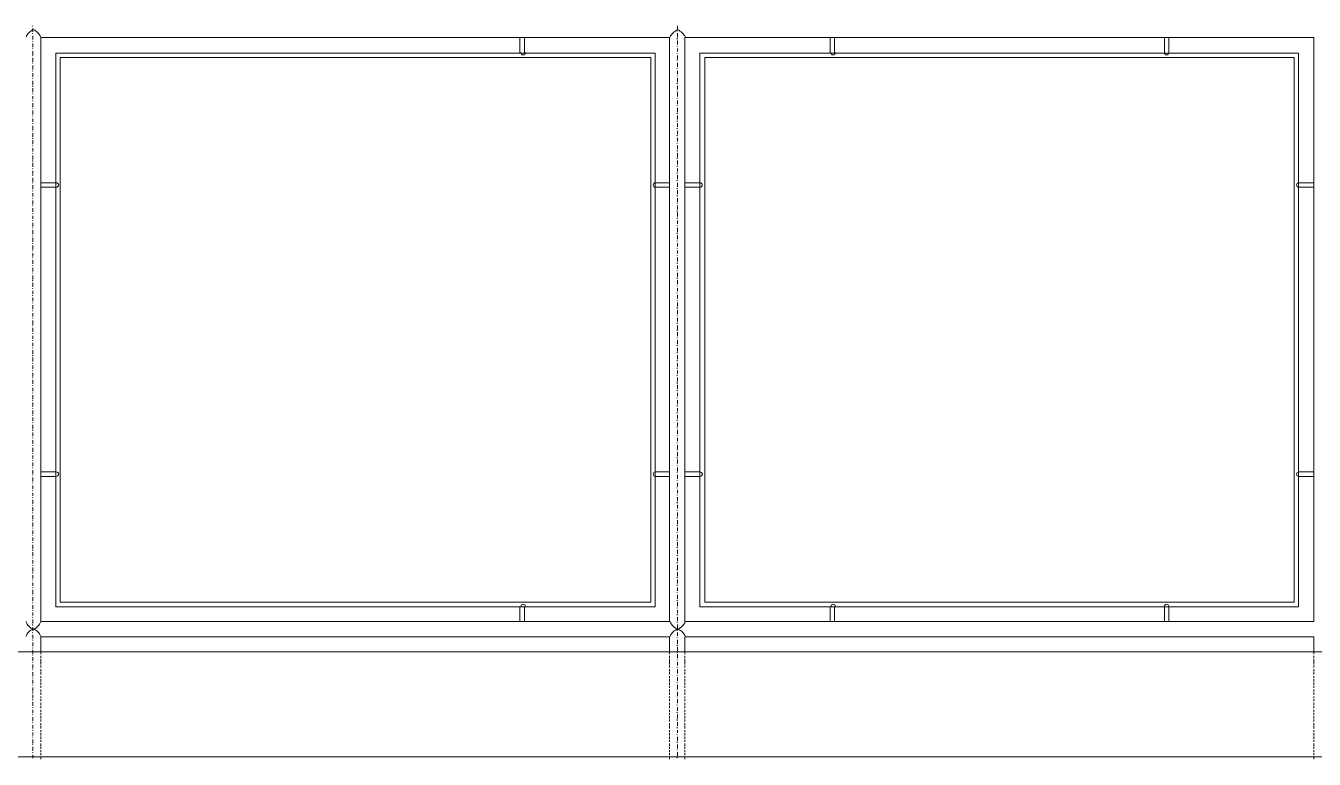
# Model space of a CAD drawing. Header units: millimetres. Extents: x 2928 to 3112, y 1220 to 1280.
# Drawn here: x 3067.919 to 3072.221, y 1234.446 to 1236.896 of the extents above; entities that cross this region are included whole.
import ezdxf

# ---------------------------------------------------------------- set-up
doc = ezdxf.new("R2010")
doc.units = ezdxf.units.MM

msp = doc.modelspace()

# ---------------------------------------------------------------- linework, layer by layer
at = {"color": 252, "linetype": 'Continuous', "lineweight": 13, "true_color": 0x989898}
for points in [[(3067.94318, 1236.89429), (3067.94152, 1236.89594), (3067.94152, 1236.89594)], [(3067.94318, 1236.8761), (3067.94318, 1236.88767), (3067.94318, 1236.88767)], [(3070.09502, 1236.87775), (3070.09336, 1236.8794), (3070.09336, 1236.8794)], [(3070.09502, 1236.88437), (3070.09502, 1236.89594), (3070.09502, 1236.89594)], [(3067.94318, 1236.86948), (3067.94152, 1236.87113), (3067.94152, 1236.87113)], [(3067.94318, 1236.84302), (3067.94152, 1236.84467), (3067.94152, 1236.84467)], [(3067.94318, 1236.84963), (3067.94318, 1236.86286), (3067.94318, 1236.86286)], [(3067.94318, 1236.82482), (3067.94318, 1236.8364), (3067.94318, 1236.8364)], [(3070.09502, 1236.85129), (3070.09336, 1236.85459), (3070.09336, 1236.85459)], [(3070.09502, 1236.8579), (3070.09502, 1236.87113), (3070.09502, 1236.87113)], [(3070.09502, 1236.83309), (3070.09502, 1236.84632), (3070.09502, 1236.84632)], [(3067.94318, 1236.81821), (3067.94152, 1236.81986), (3067.94152, 1236.81986)], [(3067.94318, 1236.79505), (3067.94152, 1236.7967), (3067.94152, 1236.7967)], [(3067.94318, 1236.79836), (3067.94318, 1236.81159), (3067.94318, 1236.81159)], [(3070.09502, 1236.82648), (3070.09336, 1236.82813), (3070.09336, 1236.82813)], [(3070.09502, 1236.80332), (3070.09336, 1236.80497), (3070.09336, 1236.80497)], [(3070.09502, 1236.80994), (3070.09502, 1236.81986), (3070.09502, 1236.81986)], [(3070.09502, 1236.78347), (3070.09502, 1236.7967), (3070.09502, 1236.7967)], [(3067.94318, 1236.77024), (3067.94152, 1236.77189), (3067.94152, 1236.77189)], [(3067.94318, 1236.7752), (3067.94318, 1236.78843), (3067.94318, 1236.78843)], [(3067.94318, 1236.75039), (3067.94318, 1236.76362), (3067.94318, 1236.76362)], [(3070.09502, 1236.77851), (3070.09336, 1236.78016), (3070.09336, 1236.78016)], [(3070.09502, 1236.75205), (3070.09336, 1236.7537), (3070.09336, 1236.7537)], [(3070.09502, 1236.75866), (3070.09502, 1236.77189), (3070.09502, 1236.77189)], [(3067.94318, 1236.74378), (3067.94152, 1236.74543), (3067.94152, 1236.74543)], [(3067.94318, 1236.71897), (3067.94152, 1236.72062), (3067.94152, 1236.72062)], [(3067.94318, 1236.72558), (3067.94318, 1236.73716), (3067.94318, 1236.73716)], [(3067.94318, 1236.69912), (3067.94318, 1236.71235), (3067.94318, 1236.71235)], [(3070.09502, 1236.72724), (3070.09336, 1236.72889), (3070.09336, 1236.72889)], [(3070.09502, 1236.70243), (3070.09336, 1236.70408), (3070.09336, 1236.70408)], [(3070.09502, 1236.73385), (3070.09502, 1236.74543), (3070.09502, 1236.74543)], [(3070.09502, 1236.70739), (3070.09502, 1236.72062), (3070.09502, 1236.72062)], [(3067.94318, 1236.6925), (3067.94152, 1236.69581), (3067.94152, 1236.69581)], [(3067.94318, 1236.66769), (3067.94152, 1236.66935), (3067.94152, 1236.66935)], [(3067.94318, 1236.67431), (3067.94318, 1236.68754), (3067.94318, 1236.68754)], [(3067.94318, 1236.65115), (3067.94318, 1236.66108), (3067.94318, 1236.66108)], [(3070.09502, 1236.67596), (3070.09336, 1236.67762), (3070.09336, 1236.67762)], [(3070.09502, 1236.68258), (3070.09502, 1236.69581), (3070.09502, 1236.69581)], [(3070.09502, 1236.65942), (3070.09502, 1236.67265), (3070.09502, 1236.67265)], [(3067.94318, 1236.64454), (3067.94152, 1236.64619), (3067.94152, 1236.64619)], [(3067.94318, 1236.61973), (3067.94152, 1236.62138), (3067.94152, 1236.62138)], [(3067.94318, 1236.62469), (3067.94318, 1236.63792), (3067.94318, 1236.63792)], [(3070.09502, 1236.65281), (3070.09336, 1236.65446), (3070.09336, 1236.65446)], [(3070.09502, 1236.628), (3070.09336, 1236.62965), (3070.09336, 1236.62965)], [(3070.09502, 1236.63461), (3070.09502, 1236.64619), (3070.09502, 1236.64619)], [(3070.09502, 1236.60815), (3070.09502, 1236.62138), (3070.09502, 1236.62138)], [(3067.94318, 1236.59326), (3067.94152, 1236.59492), (3067.94152, 1236.59492)], [(3067.94318, 1236.59988), (3067.94318, 1236.61311), (3067.94318, 1236.61311)], [(3067.94318, 1236.57507), (3067.94318, 1236.58665), (3067.94318, 1236.58665)], [(3070.09502, 1236.60153), (3070.09336, 1236.60484), (3070.09336, 1236.60484)], [(3070.09502, 1236.57672), (3070.09336, 1236.57838), (3070.09336, 1236.57838)], [(3070.09502, 1236.58334), (3070.09502, 1236.59657), (3070.09502, 1236.59657)], [(3067.94318, 1236.56845), (3067.94152, 1236.57011), (3067.94152, 1236.57011)], [(3067.94318, 1236.54364), (3067.94152, 1236.5453), (3067.94152, 1236.5453)], [(3067.94318, 1236.54861), (3067.94318, 1236.56184), (3067.94318, 1236.56184)], [(3067.94318, 1236.52545), (3067.94318, 1236.53703), (3067.94318, 1236.53703)], [(3070.09502, 1236.55191), (3070.09336, 1236.55357), (3070.09336, 1236.55357)], [(3070.09502, 1236.55853), (3070.09502, 1236.57011), (3070.09502, 1236.57011)], [(3070.09502, 1236.53372), (3070.09502, 1236.5453), (3070.09502, 1236.5453)], [(3067.94318, 1236.51883), (3067.94152, 1236.52214), (3067.94152, 1236.52214)], [(3067.94318, 1236.49402), (3067.94152, 1236.49568), (3067.94152, 1236.49568)], [(3067.94318, 1236.50064), (3067.94318, 1236.51387), (3067.94318, 1236.51387)], [(3070.09502, 1236.52876), (3070.09336, 1236.53041), (3070.09336, 1236.53041)], [(3070.09502, 1236.50229), (3070.09336, 1236.50395), (3070.09336, 1236.50395)], [(3070.09502, 1236.50891), (3070.09502, 1236.52214), (3070.09502, 1236.52214)], [(3070.09502, 1236.4841), (3070.09502, 1236.49568), (3070.09502, 1236.49568)], [(3067.94318, 1236.46921), (3067.94152, 1236.47087), (3067.94152, 1236.47087)], [(3067.94318, 1236.44275), (3067.94152, 1236.44606), (3067.94152, 1236.44606)], [(3067.94318, 1236.47583), (3067.94318, 1236.48741), (3067.94318, 1236.48741)], [(3067.94318, 1236.44937), (3067.94318, 1236.4626), (3067.94318, 1236.4626)], [(3070.09502, 1236.47748), (3070.09336, 1236.47914), (3070.09336, 1236.47914)], [(3070.09502, 1236.45267), (3070.09336, 1236.45433), (3070.09336, 1236.45433)], [(3070.09502, 1236.45764), (3070.09502, 1236.47087), (3070.09502, 1236.47087)], [(3070.09502, 1236.43283), (3070.09502, 1236.44606), (3070.09502, 1236.44606)], [(3067.94318, 1236.41794), (3067.94152, 1236.41959), (3067.94152, 1236.41959)], [(3067.94318, 1236.42456), (3067.94318, 1236.43779), (3067.94318, 1236.43779)], [(3067.94318, 1236.39975), (3067.94318, 1236.41132), (3067.94318, 1236.41132)], [(3070.09502, 1236.42621), (3070.09336, 1236.42786), (3070.09336, 1236.42786)], [(3070.09502, 1236.40305), (3070.09336, 1236.40471), (3070.09336, 1236.40471)], [(3070.09502, 1236.40967), (3070.09502, 1236.41959), (3070.09502, 1236.41959)], [(3067.94318, 1236.39478), (3067.94152, 1236.39644), (3067.94152, 1236.39644)], [(3067.94318, 1236.36997), (3067.94152, 1236.37163), (3067.94152, 1236.37163)], [(3067.94318, 1236.37494), (3067.94318, 1236.38817), (3067.94318, 1236.38817)], [(3067.94318, 1236.35013), (3067.94318, 1236.36336), (3067.94318, 1236.36336)], [(3070.09502, 1236.37824), (3070.09336, 1236.3799), (3070.09336, 1236.3799)], [(3070.09502, 1236.38486), (3070.09502, 1236.39644), (3070.09502, 1236.39644)], [(3070.09502, 1236.3584), (3070.09502, 1236.37163), (3070.09502, 1236.37163)], [(3067.94318, 1236.34351), (3067.94152, 1236.34517), (3067.94152, 1236.34517)], [(3067.94318, 1236.3187), (3067.94152, 1236.32036), (3067.94152, 1236.32036)], [(3067.94318, 1236.32532), (3067.94318, 1236.3369), (3067.94318, 1236.3369)], [(3070.09502, 1236.35178), (3070.09336, 1236.35343), (3070.09336, 1236.35343)], [(3070.09502, 1236.32697), (3070.09336, 1236.32863), (3070.09336, 1236.32863)], [(3070.09502, 1236.33359), (3070.09502, 1236.34682), (3070.09502, 1236.34682)], [(3070.09502, 1236.30712), (3070.09502, 1236.32036), (3070.09502, 1236.32036)], [(3067.94318, 1236.29389), (3067.94152, 1236.29555), (3067.94152, 1236.29555)], [(3067.94318, 1236.29885), (3067.94318, 1236.31209), (3067.94318, 1236.31209)], [(3067.94318, 1236.27404), (3067.94318, 1236.28728), (3067.94318, 1236.28728)], [(3070.09502, 1236.30216), (3070.09336, 1236.30382), (3070.09336, 1236.30382)], [(3070.09502, 1236.2757), (3070.09336, 1236.27735), (3070.09336, 1236.27735)], [(3070.09502, 1236.28231), (3070.09502, 1236.29555), (3070.09502, 1236.29555)], [(3067.94318, 1236.26743), (3067.94152, 1236.26908), (3067.94152, 1236.26908)], [(3067.94318, 1236.24427), (3067.94152, 1236.24593), (3067.94152, 1236.24593)], [(3067.94318, 1236.25089), (3067.94318, 1236.26081), (3067.94318, 1236.26081)], [(3067.94318, 1236.22608), (3067.94318, 1236.23766), (3067.94318, 1236.23766)], [(3070.09502, 1236.25254), (3070.09336, 1236.2542), (3070.09336, 1236.2542)], [(3070.09502, 1236.25916), (3070.09502, 1236.27239), (3070.09502, 1236.27239)], [(3070.09502, 1236.23435), (3070.09502, 1236.24593), (3070.09502, 1236.24593)], [(3067.94318, 1236.21946), (3067.94152, 1236.22112), (3067.94152, 1236.22112)], [(3067.94318, 1236.193), (3067.94152, 1236.19465), (3067.94152, 1236.19465)], [(3067.94318, 1236.19961), (3067.94318, 1236.21285), (3067.94318, 1236.21285)], [(3067.94318, 1236.1748), (3067.94318, 1236.18804), (3067.94318, 1236.18804)], [(3070.09502, 1236.22773), (3070.09336, 1236.22939), (3070.09336, 1236.22939)], [(3070.09502, 1236.20127), (3070.09336, 1236.20458), (3070.09336, 1236.20458)], [(3070.09502, 1236.20788), (3070.09502, 1236.22112), (3070.09502, 1236.22112)], [(3070.09502, 1236.18307), (3070.09502, 1236.19631), (3070.09502, 1236.19631)], [(3067.94318, 1236.16819), (3067.94152, 1236.16984), (3067.94152, 1236.16984)], [(3067.94318, 1236.14338), (3067.94152, 1236.14503), (3067.94152, 1236.14503)], [(3067.94318, 1236.14834), (3067.94318, 1236.16157), (3067.94318, 1236.16157)], [(3070.09502, 1236.17646), (3070.09336, 1236.17811), (3070.09336, 1236.17811)], [(3070.09502, 1236.15165), (3070.09336, 1236.1533), (3070.09336, 1236.1533)], [(3070.09502, 1236.15826), (3070.09502, 1236.16984), (3070.09502, 1236.16984)], [(3070.09502, 1236.13511), (3070.09502, 1236.14503), (3070.09502, 1236.14503)], [(3067.94318, 1236.12022), (3067.94152, 1236.12188), (3067.94152, 1236.12188)], [(3067.94318, 1236.12518), (3067.94318, 1236.13676), (3067.94318, 1236.13676)], [(3067.94318, 1236.10037), (3067.94318, 1236.11361), (3067.94318, 1236.11361)], [(3070.09502, 1236.12849), (3070.09336, 1236.13015), (3070.09336, 1236.13015)], [(3070.09502, 1236.10203), (3070.09336, 1236.10368), (3070.09336, 1236.10368)], [(3070.09502, 1236.10864), (3070.09502, 1236.12188), (3070.09502, 1236.12188)], [(3067.94318, 1236.09376), (3067.94152, 1236.09541), (3067.94152, 1236.09541)], [(3067.94318, 1236.06895), (3067.94152, 1236.0706), (3067.94152, 1236.0706)], [(3067.94318, 1236.07556), (3067.94318, 1236.08714), (3067.94318, 1236.08714)], [(3067.94318, 1236.0491), (3067.94318, 1236.06233), (3067.94318, 1236.06233)], [(3070.09502, 1236.07722), (3070.09336, 1236.07887), (3070.09336, 1236.07887)], [(3070.09502, 1236.08383), (3070.09502, 1236.09541), (3070.09502, 1236.09541)], [(3070.09502, 1236.05737), (3070.09502, 1236.0706), (3070.09502, 1236.0706)], [(3067.94318, 1236.04249), (3067.94152, 1236.04579), (3067.94152, 1236.04579)], [(3067.94318, 1236.01768), (3067.94152, 1236.01933), (3067.94152, 1236.01933)], [(3067.94318, 1236.02429), (3067.94318, 1236.03752), (3067.94318, 1236.03752)], [(3070.09502, 1236.05241), (3070.09336, 1236.05406), (3070.09336, 1236.05406)], [(3070.09502, 1236.02595), (3070.09336, 1236.0276), (3070.09336, 1236.0276)], [(3070.09502, 1236.03256), (3070.09502, 1236.04579), (3070.09502, 1236.04579)], [(3070.09502, 1236.00941), (3070.09502, 1236.01933), (3070.09502, 1236.01933)], [(3067.94318, 1235.99452), (3067.94152, 1235.99617), (3067.94152, 1235.99617)], [(3067.94318, 1235.99948), (3067.94318, 1236.01106), (3067.94318, 1236.01106)], [(3067.94318, 1235.97633), (3067.94318, 1235.9879), (3067.94318, 1235.9879)], [(3070.09502, 1236.00279), (3070.09336, 1236.00444), (3070.09336, 1236.00444)], [(3070.09502, 1235.97798), (3070.09336, 1235.97963), (3070.09336, 1235.97963)], [(3070.09502, 1235.9846), (3070.09502, 1235.99617), (3070.09502, 1235.99617)], [(3067.94318, 1235.96971), (3067.94152, 1235.97136), (3067.94152, 1235.97136)], [(3067.94318, 1235.94325), (3067.94152, 1235.9449), (3067.94152, 1235.9449)], [(3067.94318, 1235.94986), (3067.94318, 1235.96309), (3067.94318, 1235.96309)], [(3067.94318, 1235.92505), (3067.94318, 1235.93663), (3067.94318, 1235.93663)], [(3070.09502, 1235.95152), (3070.09336, 1235.95482), (3070.09336, 1235.95482)], [(3070.09502, 1235.95813), (3070.09502, 1235.97136), (3070.09502, 1235.97136)], [(3070.09502, 1235.93332), (3070.09502, 1235.94655), (3070.09502, 1235.94655)], [(3067.94318, 1235.91844), (3067.94152, 1235.92009), (3067.94152, 1235.92009)], [(3067.94318, 1235.89363), (3067.94152, 1235.89528), (3067.94152, 1235.89528)], [(3067.94318, 1235.89859), (3067.94318, 1235.91182), (3067.94318, 1235.91182)], [(3067.94318, 1235.87378), (3067.94318, 1235.88701), (3067.94318, 1235.88701)], [(3070.09502, 1235.92671), (3070.09336, 1235.92836), (3070.09336, 1235.92836)], [(3070.09502, 1235.9019), (3070.09336, 1235.90355), (3070.09336, 1235.90355)], [(3070.09502, 1235.90851), (3070.09502, 1235.92009), (3070.09502, 1235.92009)], [(3070.09502, 1235.88205), (3070.09502, 1235.89528), (3070.09502, 1235.89528)], [(3067.94318, 1235.86716), (3067.94152, 1235.86882), (3067.94152, 1235.86882)], [(3067.94318, 1235.84401), (3067.94152, 1235.84566), (3067.94152, 1235.84566)], [(3067.94318, 1235.85062), (3067.94318, 1235.86055), (3067.94318, 1235.86055)], [(3070.09502, 1235.87874), (3070.09336, 1235.88039), (3070.09336, 1235.88039)], [(3070.09502, 1235.85228), (3070.09336, 1235.85393), (3070.09336, 1235.85393)], [(3070.09502, 1235.85889), (3070.09502, 1235.87212), (3070.09502, 1235.87212)], [(3070.09502, 1235.83408), (3070.09502, 1235.84566), (3070.09502, 1235.84566)], [(3067.94318, 1235.8192), (3067.94152, 1235.82085), (3067.94152, 1235.82085)], [(3067.94318, 1235.82581), (3067.94318, 1235.83739), (3067.94318, 1235.83739)], [(3067.94318, 1235.79935), (3067.94318, 1235.81258), (3067.94318, 1235.81258)], [(3070.09502, 1235.82747), (3070.09336, 1235.82912), (3070.09336, 1235.82912)], [(3070.09502, 1235.80266), (3070.09336, 1235.80431), (3070.09336, 1235.80431)], [(3070.09502, 1235.80762), (3070.09502, 1235.82085), (3070.09502, 1235.82085)], [(3067.94318, 1235.79273), (3067.94152, 1235.79604), (3067.94152, 1235.79604)], [(3067.94318, 1235.76792), (3067.94152, 1235.76958), (3067.94152, 1235.76958)], [(3067.94318, 1235.77454), (3067.94318, 1235.78777), (3067.94318, 1235.78777)], [(3067.94318, 1235.74973), (3067.94318, 1235.76131), (3067.94318, 1235.76131)], [(3070.09502, 1235.77619), (3070.09336, 1235.77785), (3070.09336, 1235.77785)], [(3070.09502, 1235.78281), (3070.09502, 1235.79604), (3070.09502, 1235.79604)], [(3070.09502, 1235.758), (3070.09502, 1235.76958), (3070.09502, 1235.76958)], [(3067.94318, 1235.74311), (3067.94152, 1235.74477), (3067.94152, 1235.74477)], [(3067.94318, 1235.71996), (3067.94152, 1235.72161), (3067.94152, 1235.72161)], [(3067.94318, 1235.72492), (3067.94318, 1235.7365), (3067.94318, 1235.7365)], [(3067.94318, 1235.70011), (3067.94318, 1235.71334), (3067.94318, 1235.71334)], [(3070.09502, 1235.75138), (3070.09336, 1235.75304), (3070.09336, 1235.75304)], [(3070.09502, 1235.72823), (3070.09336, 1235.72988), (3070.09336, 1235.72988)], [(3070.09502, 1235.73484), (3070.09502, 1235.74477), (3070.09502, 1235.74477)], [(3070.09502, 1235.70838), (3070.09502, 1235.72161), (3070.09502, 1235.72161)], [(3067.94318, 1235.69349), (3067.94152, 1235.69515), (3067.94152, 1235.69515)], [(3067.94318, 1235.66868), (3067.94152, 1235.67034), (3067.94152, 1235.67034)], [(3067.94318, 1235.6753), (3067.94318, 1235.68688), (3067.94318, 1235.68688)], [(3070.09502, 1235.70176), (3070.09336, 1235.70507), (3070.09336, 1235.70507)], [(3070.09502, 1235.67695), (3070.09336, 1235.67861), (3070.09336, 1235.67861)], [(3070.09502, 1235.68357), (3070.09502, 1235.6968), (3070.09502, 1235.6968)], [(3070.09502, 1235.65876), (3070.09502, 1235.67034), (3070.09502, 1235.67034)], [(3067.94318, 1235.64387), (3067.94152, 1235.64553), (3067.94152, 1235.64553)], [(3067.94318, 1235.64884), (3067.94318, 1235.66207), (3067.94318, 1235.66207)], [(3067.94318, 1235.62403), (3067.94318, 1235.63726), (3067.94318, 1235.63726)], [(3070.09502, 1235.65214), (3070.09336, 1235.6538), (3070.09336, 1235.6538)], [(3070.09502, 1235.62568), (3070.09336, 1235.62733), (3070.09336, 1235.62733)], [(3070.09502, 1235.6323), (3070.09502, 1235.64553), (3070.09502, 1235.64553)], [(3067.94318, 1235.61741), (3067.94152, 1235.61906), (3067.94152, 1235.61906)], [(3067.94318, 1235.59425), (3067.94152, 1235.59591), (3067.94152, 1235.59591)], [(3067.94318, 1235.59922), (3067.94318, 1235.61079), (3067.94318, 1235.61079)], [(3067.94318, 1235.57606), (3067.94318, 1235.58764), (3067.94318, 1235.58764)], [(3070.09502, 1235.60252), (3070.09336, 1235.60418), (3070.09336, 1235.60418)], [(3070.09502, 1235.60914), (3070.09502, 1235.61906), (3070.09502, 1235.61906)], [(3070.09502, 1235.58433), (3070.09502, 1235.59591), (3070.09502, 1235.59591)], [(3067.94318, 1235.56944), (3067.94152, 1235.5711), (3067.94152, 1235.5711)], [(3067.94318, 1235.54298), (3067.94152, 1235.54629), (3067.94152, 1235.54629)], [(3067.94318, 1235.5496), (3067.94318, 1235.56283), (3067.94318, 1235.56283)], [(3070.09502, 1235.57771), (3070.09336, 1235.57937), (3070.09336, 1235.57937)], [(3070.09502, 1235.5529), (3070.09336, 1235.55456), (3070.09336, 1235.55456)], [(3070.09502, 1235.55787), (3070.09502, 1235.5711), (3070.09502, 1235.5711)], [(3070.09502, 1235.53306), (3070.09502, 1235.54629), (3070.09502, 1235.54629)], [(3067.94318, 1235.51817), (3067.94152, 1235.51982), (3067.94152, 1235.51982)], [(3067.94318, 1235.52479), (3067.94318, 1235.53802), (3067.94318, 1235.53802)], [(3067.94318, 1235.49998), (3067.94318, 1235.51155), (3067.94318, 1235.51155)], [(3070.09502, 1235.52644), (3070.09336, 1235.52809), (3070.09336, 1235.52809)], [(3070.09502, 1235.50163), (3070.09336, 1235.50328), (3070.09336, 1235.50328)], [(3070.09502, 1235.50825), (3070.09502, 1235.51982), (3070.09502, 1235.51982)], [(3067.94318, 1235.49336), (3067.94152, 1235.49502), (3067.94152, 1235.49502)], [(3067.94318, 1235.4669), (3067.94152, 1235.46855), (3067.94152, 1235.46855)], [(3067.94318, 1235.47351), (3067.94318, 1235.48675), (3067.94318, 1235.48675)], [(3067.94318, 1235.45036), (3067.94318, 1235.46028), (3067.94318, 1235.46028)], [(3070.09502, 1235.47848), (3070.09336, 1235.48013), (3070.09336, 1235.48013)], [(3070.09502, 1235.48178), (3070.09502, 1235.49502), (3070.09502, 1235.49502)], [(3070.09502, 1235.45863), (3070.09502, 1235.47186), (3070.09502, 1235.47186)], [(3067.94318, 1235.44374), (3067.94152, 1235.4454), (3067.94152, 1235.4454)], [(3067.94318, 1235.41893), (3067.94152, 1235.42059), (3067.94152, 1235.42059)], [(3067.94318, 1235.42555), (3067.94318, 1235.43713), (3067.94318, 1235.43713)], [(3067.94318, 1235.39908), (3067.94318, 1235.41232), (3067.94318, 1235.41232)], [(3070.09502, 1235.45201), (3070.09336, 1235.45367), (3070.09336, 1235.45367)], [(3070.09502, 1235.4272), (3070.09336, 1235.42886), (3070.09336, 1235.42886)], [(3070.09502, 1235.43382), (3070.09502, 1235.44705), (3070.09502, 1235.44705)], [(3070.09502, 1235.40735), (3070.09502, 1235.42059), (3070.09502, 1235.42059)], [(3067.94318, 1235.39412), (3067.94152, 1235.39578), (3067.94152, 1235.39578)], [(3067.94318, 1235.36766), (3067.94152, 1235.36931), (3067.94152, 1235.36931)], [(3067.94318, 1235.37427), (3067.94318, 1235.38751), (3067.94318, 1235.38751)], [(3070.09502, 1235.40239), (3070.09336, 1235.40405), (3070.09336, 1235.40405)], [(3070.09502, 1235.37593), (3070.09336, 1235.37758), (3070.09336, 1235.37758)], [(3070.09502, 1235.38254), (3070.09502, 1235.39578), (3070.09502, 1235.39578)], [(3070.09502, 1235.35773), (3070.09502, 1235.36931), (3070.09502, 1235.36931)], [(3067.94318, 1235.34285), (3067.94152, 1235.3445), (3067.94152, 1235.3445)], [(3067.94318, 1235.34946), (3067.94318, 1235.36104), (3067.94318, 1235.36104)], [(3067.94318, 1235.32631), (3067.94318, 1235.33623), (3067.94318, 1235.33623)], [(3070.09502, 1235.35112), (3070.09336, 1235.35277), (3070.09336, 1235.35277)], [(3070.09502, 1235.32796), (3070.09336, 1235.32962), (3070.09336, 1235.32962)], [(3070.09502, 1235.33458), (3070.09502, 1235.3445), (3070.09502, 1235.3445)], [(3067.94318, 1235.31969), (3067.94152, 1235.32135), (3067.94152, 1235.32135)], [(3067.94318, 1235.29323), (3067.94152, 1235.29488), (3067.94152, 1235.29488)], [(3067.94318, 1235.29984), (3067.94318, 1235.31308), (3067.94318, 1235.31308)], [(3067.94318, 1235.27503), (3067.94318, 1235.28827), (3067.94318, 1235.28827)], [(3070.09502, 1235.3015), (3070.09336, 1235.30481), (3070.09336, 1235.30481)], [(3070.09502, 1235.30811), (3070.09502, 1235.32135), (3070.09502, 1235.32135)], [(3070.09502, 1235.2833), (3070.09502, 1235.29654), (3070.09502, 1235.29654)], [(3067.94318, 1235.26842), (3067.94152, 1235.27007), (3067.94152, 1235.27007)], [(3067.94318, 1235.24361), (3067.94152, 1235.24526), (3067.94152, 1235.24526)], [(3067.94318, 1235.24857), (3067.94318, 1235.2618), (3067.94318, 1235.2618)], [(3070.09502, 1235.27669), (3070.09336, 1235.27834), (3070.09336, 1235.27834)], [(3070.09502, 1235.25188), (3070.09336, 1235.25353), (3070.09336, 1235.25353)], [(3070.09502, 1235.25849), (3070.09502, 1235.27007), (3070.09502, 1235.27007)], [(3070.09502, 1235.23203), (3070.09502, 1235.24526), (3070.09502, 1235.24526)], [(3067.94318, 1235.21714), (3067.94152, 1235.2188), (3067.94152, 1235.2188)], [(3067.94318, 1235.22376), (3067.94318, 1235.23699), (3067.94318, 1235.23699)], [(3067.94318, 1235.19895), (3067.94318, 1235.21053), (3067.94318, 1235.21053)], [(3070.09502, 1235.22541), (3070.09336, 1235.22872), (3070.09336, 1235.22872)], [(3070.09502, 1235.20226), (3070.09336, 1235.20391), (3070.09336, 1235.20391)], [(3070.09502, 1235.20888), (3070.09502, 1235.22045), (3070.09502, 1235.22045)], [(3067.94318, 1235.19399), (3067.94152, 1235.19564), (3067.94152, 1235.19564)], [(3067.94318, 1235.16918), (3067.94152, 1235.17083), (3067.94152, 1235.17083)], [(3067.94318, 1235.1758), (3067.94318, 1235.18737), (3067.94318, 1235.18737)], [(3067.94318, 1235.14933), (3067.94318, 1235.16256), (3067.94318, 1235.16256)], [(3070.09502, 1235.17745), (3070.09336, 1235.1791), (3070.09336, 1235.1791)], [(3070.09502, 1235.15264), (3070.09336, 1235.15429), (3070.09336, 1235.15429)], [(3070.09502, 1235.18407), (3070.09502, 1235.19564), (3070.09502, 1235.19564)], [(3070.09502, 1235.1576), (3070.09502, 1235.17083), (3070.09502, 1235.17083)], [(3067.94318, 1235.14272), (3067.94152, 1235.14602), (3067.94152, 1235.14602)], [(3067.94318, 1235.11791), (3067.94152, 1235.11956), (3067.94152, 1235.11956)], [(3067.94318, 1235.12452), (3067.94318, 1235.13775), (3067.94318, 1235.13775)], [(3067.94318, 1235.09971), (3067.94318, 1235.11129), (3067.94318, 1235.11129)], [(3070.09502, 1235.12618), (3070.09336, 1235.12783), (3070.09336, 1235.12783)], [(3070.09502, 1235.13279), (3070.09502, 1235.14602), (3070.09502, 1235.14602)], [(3070.09502, 1235.10798), (3070.09502, 1235.11956), (3070.09502, 1235.11956)], [(3067.94318, 1235.0931), (3067.94152, 1235.09475), (3067.94152, 1235.09475)], [(3067.94318, 1235.06663), (3067.94152, 1235.06994), (3067.94152, 1235.06994)], [(3067.94318, 1235.07325), (3067.94318, 1235.08648), (3067.94318, 1235.08648)], [(3070.09502, 1235.10137), (3070.09336, 1235.10302), (3070.09336, 1235.10302)], [(3070.09502, 1235.07821), (3070.09336, 1235.07986), (3070.09336, 1235.07986)], [(3070.09502, 1235.08152), (3070.09502, 1235.09475), (3070.09502, 1235.09475)], [(3070.09502, 1235.05836), (3070.09502, 1235.07159), (3070.09502, 1235.07159)], [(3067.94318, 1235.04348), (3067.94152, 1235.04513), (3067.94152, 1235.04513)], [(3067.94318, 1235.05009), (3067.94318, 1235.06167), (3067.94318, 1235.06167)], [(3067.94318, 1235.02528), (3067.94318, 1235.03686), (3067.94318, 1235.03686)], [(3070.09502, 1235.05175), (3070.09336, 1235.05505), (3070.09336, 1235.05505)], [(3070.09502, 1235.02694), (3070.09336, 1235.02859), (3070.09336, 1235.02859)], [(3070.09502, 1235.03355), (3070.09502, 1235.04678), (3070.09502, 1235.04678)], [(3067.94318, 1235.01867), (3067.94152, 1235.02032), (3067.94152, 1235.02032)], [(3067.94318, 1234.99386), (3067.94152, 1234.99551), (3067.94152, 1234.99551)], [(3067.94318, 1234.99882), (3067.94318, 1235.01205), (3067.94318, 1235.01205)], [(3067.94318, 1234.97401), (3067.94318, 1234.98724), (3067.94318, 1234.98724)], [(3070.09502, 1235.00213), (3070.09336, 1235.00378), (3070.09336, 1235.00378)], [(3070.09502, 1235.00874), (3070.09502, 1235.02032), (3070.09502, 1235.02032)], [(3070.09502, 1234.98228), (3070.09502, 1234.99551), (3070.09502, 1234.99551)], [(3067.94318, 1234.96739), (3067.94152, 1234.96905), (3067.94152, 1234.96905)], [(3067.94318, 1234.94258), (3067.94152, 1234.94424), (3067.94152, 1234.94424)], [(3067.94318, 1234.9492), (3067.94318, 1234.96078), (3067.94318, 1234.96078)], [(3070.09502, 1234.97566), (3070.09336, 1234.97732), (3070.09336, 1234.97732)], [(3070.09502, 1234.95085), (3070.09336, 1234.95251), (3070.09336, 1234.95251)], [(3070.09502, 1234.95747), (3070.09502, 1234.9707), (3070.09502, 1234.9707)], [(3070.09502, 1234.93431), (3070.09502, 1234.94424), (3070.09502, 1234.94424)], [(3067.94318, 1234.91943), (3067.94152, 1234.92108), (3067.94152, 1234.92108)], [(3067.94318, 1234.89296), (3067.94152, 1234.89627), (3067.94152, 1234.89627)], [(3067.94318, 1234.92604), (3067.94318, 1234.93597), (3067.94318, 1234.93597)], [(3067.94318, 1234.89958), (3067.94318, 1234.91281), (3067.94318, 1234.91281)], [(3070.09502, 1234.9277), (3070.09336, 1234.92935), (3070.09336, 1234.92935)], [(3070.09502, 1234.90289), (3070.09336, 1234.90454), (3070.09336, 1234.90454)], [(3070.09502, 1234.90785), (3070.09502, 1234.92108), (3070.09502, 1234.92108)], [(3070.09502, 1234.88304), (3070.09502, 1234.89627), (3070.09502, 1234.89627)], [(3067.94318, 1234.86815), (3067.94152, 1234.86981), (3067.94152, 1234.86981)], [(3067.94318, 1234.87477), (3067.94318, 1234.888), (3067.94318, 1234.888)], [(3067.94318, 1234.84996), (3067.94318, 1234.86154), (3067.94318, 1234.86154)], [(3070.09502, 1234.87642), (3070.09336, 1234.87808), (3070.09336, 1234.87808)], [(3070.09502, 1234.85161), (3070.09336, 1234.85327), (3070.09336, 1234.85327)], [(3070.09502, 1234.85823), (3070.09502, 1234.86981), (3070.09502, 1234.86981)], [(3067.94318, 1234.84334), (3067.94152, 1234.845), (3067.94152, 1234.845)], [(3067.94318, 1234.81688), (3067.94152, 1234.81853), (3067.94152, 1234.81853)], [(3067.94318, 1234.8235), (3067.94318, 1234.83673), (3067.94318, 1234.83673)], [(3067.94318, 1234.79869), (3067.94318, 1234.81192), (3067.94318, 1234.81192)], [(3070.09502, 1234.82515), (3070.09336, 1234.82846), (3070.09336, 1234.82846)], [(3070.09502, 1234.83177), (3070.09502, 1234.845), (3070.09502, 1234.845)], [(3070.09502, 1234.80861), (3070.09502, 1234.82019), (3070.09502, 1234.82019)], [(3067.94318, 1234.79372), (3067.94152, 1234.79538), (3067.94152, 1234.79538)], [(3067.94318, 1234.76891), (3067.94152, 1234.77057), (3067.94152, 1234.77057)], [(3067.94318, 1234.77553), (3067.94318, 1234.78711), (3067.94318, 1234.78711)], [(3067.96964, 1234.79703), (3067.96964, 1234.8053), (3067.96964, 1234.8053)], [(3067.96964, 1234.78545), (3067.96964, 1234.79207), (3067.96964, 1234.79207)], [(3067.96964, 1234.77222), (3067.96964, 1234.78215), (3067.96964, 1234.78215)], [(3067.96964, 1234.7623), (3067.96964, 1234.77057), (3067.96964, 1234.77057)], [(3070.06855, 1234.8053), (3070.06855, 1234.79703), (3070.06855, 1234.79703)], [(3070.06855, 1234.79207), (3070.06855, 1234.78545), (3070.06855, 1234.78545)], [(3070.06855, 1234.78215), (3070.06855, 1234.77222), (3070.06855, 1234.77222)], [(3070.06855, 1234.77057), (3070.06855, 1234.7623), (3070.06855, 1234.7623)], [(3070.09502, 1234.80199), (3070.09336, 1234.8053), (3070.09336, 1234.8053)], [(3070.09502, 1234.77718), (3070.09336, 1234.77884), (3070.09336, 1234.77884)], [(3070.09502, 1234.7838), (3070.09502, 1234.79703), (3070.09502, 1234.79703)], [(3070.09502, 1234.75899), (3070.09502, 1234.77057), (3070.09502, 1234.77057)], [(3070.11983, 1234.79703), (3070.11983, 1234.8053), (3070.11983, 1234.8053)], [(3070.11983, 1234.78545), (3070.11983, 1234.79207), (3070.11983, 1234.79207)], [(3070.11983, 1234.77222), (3070.11983, 1234.78215), (3070.11983, 1234.78215)], [(3070.11983, 1234.7623), (3070.11983, 1234.77057), (3070.11983, 1234.77057)], [(3072.22039, 1234.79703), (3072.22039, 1234.8053), (3072.22039, 1234.8053)], [(3072.22039, 1234.78545), (3072.22039, 1234.79207), (3072.22039, 1234.79207)], [(3072.22039, 1234.77222), (3072.22039, 1234.78215), (3072.22039, 1234.78215)], [(3072.22039, 1234.7623), (3072.22039, 1234.77057), (3072.22039, 1234.77057)], [(3067.94318, 1234.7441), (3067.94152, 1234.74576), (3067.94152, 1234.74576)], [(3067.94318, 1234.74907), (3067.94318, 1234.7623), (3067.94318, 1234.7623)], [(3067.94318, 1234.72426), (3067.94318, 1234.73749), (3067.94318, 1234.73749)], [(3067.96964, 1234.75237), (3067.96964, 1234.75899), (3067.96964, 1234.75899)], [(3067.96964, 1234.73914), (3067.96964, 1234.74741), (3067.96964, 1234.74741)], [(3067.96964, 1234.72922), (3067.96964, 1234.73749), (3067.96964, 1234.73749)], [(3067.96964, 1234.71764), (3067.96964, 1234.72426), (3067.96964, 1234.72426)], [(3070.06855, 1234.75899), (3070.06855, 1234.75237), (3070.06855, 1234.75237)], [(3070.06855, 1234.74741), (3070.06855, 1234.73914), (3070.06855, 1234.73914)], [(3070.06855, 1234.73749), (3070.06855, 1234.72922), (3070.06855, 1234.72922)], [(3070.06855, 1234.72426), (3070.06855, 1234.71764), (3070.06855, 1234.71764)], [(3070.09502, 1234.75237), (3070.09336, 1234.75403), (3070.09336, 1234.75403)], [(3070.09502, 1234.72591), (3070.09336, 1234.72756), (3070.09336, 1234.72756)], [(3070.09502, 1234.73253), (3070.09502, 1234.74576), (3070.09502, 1234.74576)], [(3070.11983, 1234.75237), (3070.11983, 1234.75899), (3070.11983, 1234.75899)], [(3070.11983, 1234.73914), (3070.11983, 1234.74741), (3070.11983, 1234.74741)], [(3070.11983, 1234.72922), (3070.11983, 1234.73749), (3070.11983, 1234.73749)], [(3070.11983, 1234.71764), (3070.11983, 1234.72426), (3070.11983, 1234.72426)], [(3072.22039, 1234.75237), (3072.22039, 1234.75899), (3072.22039, 1234.75899)], [(3072.22039, 1234.73914), (3072.22039, 1234.74741), (3072.22039, 1234.74741)], [(3072.22039, 1234.72922), (3072.22039, 1234.73749), (3072.22039, 1234.73749)], [(3072.22039, 1234.71764), (3072.22039, 1234.72426), (3072.22039, 1234.72426)], [(3067.94318, 1234.71764), (3067.94152, 1234.71929), (3067.94152, 1234.71929)], [(3067.94318, 1234.69283), (3067.94152, 1234.69448), (3067.94152, 1234.69448)], [(3067.94318, 1234.69945), (3067.94318, 1234.71102), (3067.94318, 1234.71102)], [(3067.94318, 1234.67298), (3067.94318, 1234.68621), (3067.94318, 1234.68621)], [(3067.96964, 1234.70606), (3067.96964, 1234.71433), (3067.96964, 1234.71433)], [(3067.96964, 1234.69448), (3067.96964, 1234.70275), (3067.96964, 1234.70275)], [(3067.96964, 1234.68456), (3067.96964, 1234.69118), (3067.96964, 1234.69118)], [(3070.06855, 1234.71433), (3070.06855, 1234.70606), (3070.06855, 1234.70606)], [(3070.06855, 1234.70275), (3070.06855, 1234.69448), (3070.06855, 1234.69448)], [(3070.06855, 1234.69118), (3070.06855, 1234.68456), (3070.06855, 1234.68456)], [(3070.09502, 1234.7011), (3070.09336, 1234.70275), (3070.09336, 1234.70275)], [(3070.09502, 1234.70772), (3070.09502, 1234.71929), (3070.09502, 1234.71929)], [(3070.09502, 1234.68125), (3070.09502, 1234.69448), (3070.09502, 1234.69448)], [(3070.11983, 1234.70606), (3070.11983, 1234.71433), (3070.11983, 1234.71433)], [(3070.11983, 1234.69448), (3070.11983, 1234.70275), (3070.11983, 1234.70275)], [(3070.11983, 1234.68456), (3070.11983, 1234.69118), (3070.11983, 1234.69118)], [(3072.22039, 1234.70606), (3072.22039, 1234.71433), (3072.22039, 1234.71433)], [(3072.22039, 1234.69448), (3072.22039, 1234.70275), (3072.22039, 1234.70275)], [(3072.22039, 1234.68456), (3072.22039, 1234.69118), (3072.22039, 1234.69118)], [(3067.94318, 1234.66637), (3067.94152, 1234.66967), (3067.94152, 1234.66967)], [(3067.94318, 1234.64321), (3067.94152, 1234.64652), (3067.94152, 1234.64652)], [(3067.94318, 1234.64983), (3067.94318, 1234.6614), (3067.94318, 1234.6614)], [(3067.94318, 1234.62502), (3067.94318, 1234.63825), (3067.94318, 1234.63825)], [(3067.96964, 1234.67298), (3067.96964, 1234.6796), (3067.96964, 1234.6796)], [(3067.96964, 1234.6614), (3067.96964, 1234.66967), (3067.96964, 1234.66967)], [(3067.96964, 1234.64983), (3067.96964, 1234.65644), (3067.96964, 1234.65644)], [(3067.96964, 1234.6399), (3067.96964, 1234.64652), (3067.96964, 1234.64652)], [(3070.06855, 1234.6796), (3070.06855, 1234.67298), (3070.06855, 1234.67298)], [(3070.06855, 1234.66967), (3070.06855, 1234.6614), (3070.06855, 1234.6614)], [(3070.06855, 1234.65644), (3070.06855, 1234.64983), (3070.06855, 1234.64983)], [(3070.06855, 1234.64652), (3070.06855, 1234.6399), (3070.06855, 1234.6399)], [(3070.09502, 1234.67794), (3070.09336, 1234.6796), (3070.09336, 1234.6796)], [(3070.09502, 1234.65313), (3070.09336, 1234.65479), (3070.09336, 1234.65479)], [(3070.09502, 1234.6581), (3070.09502, 1234.67133), (3070.09502, 1234.67133)], [(3070.09502, 1234.63329), (3070.09502, 1234.64652), (3070.09502, 1234.64652)], [(3070.11983, 1234.67298), (3070.11983, 1234.6796), (3070.11983, 1234.6796)], [(3070.11983, 1234.6614), (3070.11983, 1234.66967), (3070.11983, 1234.66967)], [(3070.11983, 1234.64983), (3070.11983, 1234.65644), (3070.11983, 1234.65644)], [(3070.11983, 1234.6399), (3070.11983, 1234.64652), (3070.11983, 1234.64652)], [(3072.22039, 1234.67298), (3072.22039, 1234.6796), (3072.22039, 1234.6796)], [(3072.22039, 1234.6614), (3072.22039, 1234.66967), (3072.22039, 1234.66967)], [(3072.22039, 1234.64983), (3072.22039, 1234.65644), (3072.22039, 1234.65644)], [(3072.22039, 1234.6399), (3072.22039, 1234.64652), (3072.22039, 1234.64652)], [(3067.94318, 1234.6184), (3067.94152, 1234.62006), (3067.94152, 1234.62006)], [(3067.94318, 1234.59359), (3067.94152, 1234.59525), (3067.94152, 1234.59525)], [(3067.94318, 1234.60021), (3067.94318, 1234.61179), (3067.94318, 1234.61179)], [(3067.96964, 1234.62667), (3067.96964, 1234.63494), (3067.96964, 1234.63494)], [(3067.96964, 1234.61675), (3067.96964, 1234.62336), (3067.96964, 1234.62336)], [(3067.96964, 1234.60517), (3067.96964, 1234.61179), (3067.96964, 1234.61179)], [(3067.96964, 1234.59359), (3067.96964, 1234.60186), (3067.96964, 1234.60186)], [(3070.06855, 1234.63494), (3070.06855, 1234.62667), (3070.06855, 1234.62667)], [(3070.06855, 1234.62336), (3070.06855, 1234.61675), (3070.06855, 1234.61675)], [(3070.06855, 1234.61179), (3070.06855, 1234.60517), (3070.06855, 1234.60517)], [(3070.06855, 1234.60186), (3070.06855, 1234.59359), (3070.06855, 1234.59359)], [(3070.09502, 1234.62667), (3070.09336, 1234.62833), (3070.09336, 1234.62833)], [(3070.09502, 1234.60186), (3070.09336, 1234.60352), (3070.09336, 1234.60352)], [(3070.09502, 1234.60848), (3070.09502, 1234.62006), (3070.09502, 1234.62006)], [(3070.09502, 1234.58201), (3070.09502, 1234.59525), (3070.09502, 1234.59525)], [(3070.11983, 1234.62667), (3070.11983, 1234.63494), (3070.11983, 1234.63494)], [(3070.11983, 1234.61675), (3070.11983, 1234.62336), (3070.11983, 1234.62336)], [(3070.11983, 1234.60517), (3070.11983, 1234.61179), (3070.11983, 1234.61179)], [(3070.11983, 1234.59359), (3070.11983, 1234.60186), (3070.11983, 1234.60186)], [(3072.22039, 1234.62667), (3072.22039, 1234.63494), (3072.22039, 1234.63494)], [(3072.22039, 1234.61675), (3072.22039, 1234.62336), (3072.22039, 1234.62336)], [(3072.22039, 1234.60517), (3072.22039, 1234.61179), (3072.22039, 1234.61179)], [(3072.22039, 1234.59359), (3072.22039, 1234.60186), (3072.22039, 1234.60186)], [(3067.94318, 1234.56713), (3067.94152, 1234.56878), (3067.94152, 1234.56878)], [(3067.94318, 1234.57374), (3067.94318, 1234.58698), (3067.94318, 1234.58698)], [(3067.94318, 1234.54893), (3067.94318, 1234.56051), (3067.94318, 1234.56051)], [(3067.96964, 1234.58201), (3067.96964, 1234.59028), (3067.96964, 1234.59028)], [(3067.96964, 1234.57209), (3067.96964, 1234.57871), (3067.96964, 1234.57871)], [(3067.96964, 1234.55886), (3067.96964, 1234.56713), (3067.96964, 1234.56713)], [(3067.96964, 1234.54893), (3067.96964, 1234.5572), (3067.96964, 1234.5572)], [(3070.06855, 1234.59028), (3070.06855, 1234.58201), (3070.06855, 1234.58201)], [(3070.06855, 1234.57871), (3070.06855, 1234.57209), (3070.06855, 1234.57209)], [(3070.06855, 1234.56713), (3070.06855, 1234.55886), (3070.06855, 1234.55886)], [(3070.06855, 1234.5572), (3070.06855, 1234.54893), (3070.06855, 1234.54893)], [(3070.09502, 1234.5754), (3070.09336, 1234.57871), (3070.09336, 1234.57871)], [(3070.09502, 1234.55059), (3070.09336, 1234.55224), (3070.09336, 1234.55224)], [(3070.09502, 1234.5572), (3070.09502, 1234.57044), (3070.09502, 1234.57044)], [(3070.11983, 1234.58201), (3070.11983, 1234.59028), (3070.11983, 1234.59028)], [(3070.11983, 1234.57209), (3070.11983, 1234.57871), (3070.11983, 1234.57871)], [(3070.11983, 1234.55886), (3070.11983, 1234.56713), (3070.11983, 1234.56713)], [(3070.11983, 1234.54893), (3070.11983, 1234.5572), (3070.11983, 1234.5572)], [(3072.22039, 1234.58201), (3072.22039, 1234.59028), (3072.22039, 1234.59028)], [(3072.22039, 1234.57209), (3072.22039, 1234.57871), (3072.22039, 1234.57871)], [(3072.22039, 1234.55886), (3072.22039, 1234.56713), (3072.22039, 1234.56713)], [(3072.22039, 1234.54893), (3072.22039, 1234.5572), (3072.22039, 1234.5572)], [(3067.94318, 1234.54232), (3067.94152, 1234.54397), (3067.94152, 1234.54397)], [(3067.94318, 1234.51916), (3067.94152, 1234.52082), (3067.94152, 1234.52082)], [(3067.94318, 1234.52578), (3067.94318, 1234.5357), (3067.94318, 1234.5357)], [(3067.94318, 1234.49931), (3067.94318, 1234.51255), (3067.94318, 1234.51255)], [(3067.96964, 1234.53736), (3067.96964, 1234.54397), (3067.96964, 1234.54397)], [(3067.96964, 1234.52578), (3067.96964, 1234.53405), (3067.96964, 1234.53405)], [(3067.96964, 1234.5142), (3067.96964, 1234.52247), (3067.96964, 1234.52247)], [(3067.96964, 1234.50428), (3067.96964, 1234.51089), (3067.96964, 1234.51089)], [(3070.06855, 1234.54397), (3070.06855, 1234.53736), (3070.06855, 1234.53736)], [(3070.06855, 1234.53405), (3070.06855, 1234.52578), (3070.06855, 1234.52578)], [(3070.06855, 1234.52247), (3070.06855, 1234.5142), (3070.06855, 1234.5142)], [(3070.06855, 1234.51089), (3070.06855, 1234.50428), (3070.06855, 1234.50428)], [(3070.09502, 1234.52743), (3070.09336, 1234.52909), (3070.09336, 1234.52909)], [(3070.09502, 1234.53405), (3070.09502, 1234.54397), (3070.09502, 1234.54397)], [(3070.09502, 1234.50758), (3070.09502, 1234.52082), (3070.09502, 1234.52082)], [(3070.11983, 1234.53736), (3070.11983, 1234.54397), (3070.11983, 1234.54397)], [(3070.11983, 1234.52578), (3070.11983, 1234.53405), (3070.11983, 1234.53405)], [(3070.11983, 1234.5142), (3070.11983, 1234.52247), (3070.11983, 1234.52247)], [(3070.11983, 1234.50428), (3070.11983, 1234.51089), (3070.11983, 1234.51089)], [(3072.22039, 1234.53736), (3072.22039, 1234.54397), (3072.22039, 1234.54397)], [(3072.22039, 1234.52578), (3072.22039, 1234.53405), (3072.22039, 1234.53405)], [(3072.22039, 1234.5142), (3072.22039, 1234.52247), (3072.22039, 1234.52247)], [(3072.22039, 1234.50428), (3072.22039, 1234.51089), (3072.22039, 1234.51089)], [(3067.94318, 1234.49435), (3067.94152, 1234.49601), (3067.94152, 1234.49601)], [(3067.94318, 1234.46789), (3067.94152, 1234.46954), (3067.94152, 1234.46954)], [(3067.94318, 1234.4745), (3067.94318, 1234.48774), (3067.94318, 1234.48774)], [(3067.96964, 1234.49104), (3067.96964, 1234.49931), (3067.96964, 1234.49931)], [(3067.96964, 1234.48112), (3067.96964, 1234.48939), (3067.96964, 1234.48939)], [(3067.96964, 1234.46954), (3067.96964, 1234.47616), (3067.96964, 1234.47616)], [(3067.96964, 1234.45962), (3067.96964, 1234.46623), (3067.96964, 1234.46623)], [(3070.06855, 1234.49931), (3070.06855, 1234.49104), (3070.06855, 1234.49104)], [(3070.06855, 1234.48939), (3070.06855, 1234.48112), (3070.06855, 1234.48112)], [(3070.06855, 1234.47616), (3070.06855, 1234.46954), (3070.06855, 1234.46954)], [(3070.06855, 1234.46623), (3070.06855, 1234.45962), (3070.06855, 1234.45962)], [(3070.09502, 1234.50262), (3070.09336, 1234.50428), (3070.09336, 1234.50428)], [(3070.09502, 1234.47616), (3070.09336, 1234.47781), (3070.09336, 1234.47781)], [(3070.09502, 1234.48277), (3070.09502, 1234.49601), (3070.09502, 1234.49601)], [(3070.09502, 1234.45796), (3070.09502, 1234.46954), (3070.09502, 1234.46954)], [(3070.11983, 1234.49104), (3070.11983, 1234.49931), (3070.11983, 1234.49931)], [(3070.11983, 1234.48112), (3070.11983, 1234.48939), (3070.11983, 1234.48939)], [(3070.11983, 1234.46954), (3070.11983, 1234.47616), (3070.11983, 1234.47616)], [(3070.11983, 1234.45962), (3070.11983, 1234.46623), (3070.11983, 1234.46623)], [(3072.22039, 1234.49104), (3072.22039, 1234.49931), (3072.22039, 1234.49931)], [(3072.22039, 1234.48112), (3072.22039, 1234.48939), (3072.22039, 1234.48939)], [(3072.22039, 1234.46954), (3072.22039, 1234.47616), (3072.22039, 1234.47616)], [(3072.22039, 1234.45962), (3072.22039, 1234.46623), (3072.22039, 1234.46623)], [(3077.85553, 1234.45466), (3057.29315, 1234.45466), (3057.29315, 1234.45466)], [(3067.94318, 1234.44969), (3067.94318, 1234.46127), (3067.94318, 1234.46127)], [(3067.96964, 1234.44639), (3067.96964, 1234.45466), (3067.96964, 1234.45466)], [(3070.06855, 1234.45466), (3070.06855, 1234.44639), (3070.06855, 1234.44639)], [(3070.09502, 1234.45135), (3070.09336, 1234.453), (3070.09336, 1234.453)], [(3070.11983, 1234.44639), (3070.11983, 1234.45466), (3070.11983, 1234.45466)], [(3072.22039, 1234.44639), (3072.22039, 1234.45466), (3072.22039, 1234.45466)]]:
    msp.add_lwpolyline(points, dxfattribs=at)
at = {"color": 7, "linetype": 'Continuous', "lineweight": 5, "true_color": 0x000007}
for points in [[(3067.96964, 1234.9062), (3067.96964, 1236.85625), (3067.96964, 1236.85625)], [(3067.96964, 1236.85625), (3070.06855, 1236.85625), (3070.06855, 1236.85625)], [(3069.56905, 1236.80497), (3069.56905, 1236.85625), (3069.58393, 1236.85625)], [(3069.58393, 1236.85625), (3069.58393, 1236.80497), (3069.58393, 1236.80497)], [(3070.06855, 1234.9062), (3070.06855, 1236.85625), (3070.06855, 1236.85625)], [(3072.22039, 1234.9062), (3072.22039, 1236.85625), (3070.11983, 1236.85625)], [(3070.11983, 1234.9062), (3070.11983, 1236.85625), (3070.11983, 1236.85625)], [(3070.60445, 1236.85625), (3070.60445, 1236.80497), (3070.60445, 1236.80497)], [(3070.61933, 1236.80497), (3070.61933, 1236.85625), (3070.60445, 1236.85625)], [(3071.72089, 1236.80497), (3071.72089, 1236.85625), (3071.73577, 1236.85625)], [(3071.73577, 1236.85625), (3071.73577, 1236.80497), (3071.73577, 1236.80497)], [(3067.96964, 1236.37163), (3068.01926, 1236.37163), (3068.01926, 1236.37163)], [(3068.01926, 1236.35674), (3067.96964, 1236.35674), (3067.96964, 1236.37163)], [(3070.06855, 1236.37163), (3070.02059, 1236.37163), (3070.02059, 1236.37163)], [(3070.02059, 1236.35674), (3070.06855, 1236.35674), (3070.06855, 1236.37163)], [(3070.11983, 1236.37163), (3070.16945, 1236.37163), (3070.16945, 1236.37163)], [(3070.16945, 1236.35674), (3070.11983, 1236.35674), (3070.11983, 1236.37163)], [(3072.22039, 1236.37163), (3072.16912, 1236.37163), (3072.16912, 1236.37163)], [(3072.16912, 1236.35674), (3072.22039, 1236.35674), (3072.22039, 1236.37163)], [(3068.01926, 1235.4057), (3067.96964, 1235.4057), (3067.96964, 1235.39081)], [(3067.96964, 1235.39081), (3068.01926, 1235.39081), (3068.01926, 1235.39081)], [(3070.02059, 1235.4057), (3070.06855, 1235.4057), (3070.06855, 1235.39081)], [(3070.06855, 1235.39081), (3070.02059, 1235.39081), (3070.02059, 1235.39081)], [(3070.16945, 1235.4057), (3070.11983, 1235.4057), (3070.11983, 1235.39081)], [(3070.11983, 1235.39081), (3070.16945, 1235.39081), (3070.16945, 1235.39081)], [(3072.16912, 1235.4057), (3072.22039, 1235.4057), (3072.22039, 1235.39081)], [(3072.22039, 1235.39081), (3072.16912, 1235.39081), (3072.16912, 1235.39081)], [(3069.56905, 1234.95581), (3069.56905, 1234.9062), (3069.58393, 1234.9062)], [(3069.58393, 1234.9062), (3069.58393, 1234.95581), (3069.58393, 1234.95581)], [(3070.60445, 1234.9062), (3070.60445, 1234.95581), (3070.60445, 1234.95581)], [(3070.61933, 1234.95581), (3070.61933, 1234.9062), (3070.60445, 1234.9062)], [(3071.72089, 1234.95581), (3071.72089, 1234.9062), (3071.73577, 1234.9062)], [(3071.73577, 1234.9062), (3071.73577, 1234.95581), (3071.73577, 1234.95581)], [(3067.96964, 1234.9062), (3070.06855, 1234.9062), (3070.06855, 1234.9062)], [(3072.22039, 1234.9062), (3070.11983, 1234.9062), (3070.11983, 1234.9062)], [(3067.96964, 1234.8053), (3067.96964, 1234.85492), (3067.96964, 1234.85492)], [(3067.96964, 1234.85492), (3070.06855, 1234.85492), (3070.06855, 1234.85492)], [(3070.06855, 1234.8053), (3070.06855, 1234.85492), (3070.06855, 1234.85492)], [(3072.22039, 1234.85492), (3070.11983, 1234.85492), (3070.11983, 1234.85492)], [(3070.11983, 1234.8053), (3070.11983, 1234.85492), (3070.11983, 1234.85492)], [(3072.22039, 1234.8053), (3072.22039, 1234.85492), (3072.22039, 1234.85492)]]:
    msp.add_lwpolyline(points, dxfattribs=at)
for points in [[(3070.02059, 1236.80497), (3068.01926, 1236.80497), (3068.01926, 1234.95581), (3070.02059, 1234.95581)], [(3068.03415, 1234.9707), (3070.0057, 1234.9707), (3070.0057, 1236.79009), (3068.03415, 1236.79009)], [(3070.16945, 1236.80497), (3072.16912, 1236.80497), (3072.16912, 1234.95581), (3070.16945, 1234.95581)], [(3072.15423, 1234.9707), (3070.18599, 1234.9707), (3070.18599, 1236.79009), (3072.15423, 1236.79009)]]:
    msp.add_lwpolyline(points, close=True, dxfattribs=at)
at = {"color": 7, "linetype": 'Continuous', "lineweight": 20, "true_color": 0x000007}
msp.add_lwpolyline([(3074.45824, 1234.44969), (3074.45824, 1234.8053), (3056.8168, 1234.8053)], dxfattribs=at)
at = {"color": 252, "linetype": 'Continuous', "lineweight": 5, "true_color": 0x989898}
msp.add_lwpolyline([(3057.2948, 1234.45466), (3097.80098, 1234.45466), (3097.80098, 1234.45466)], dxfattribs=at)
at = {"color": 7, "linetype": 'Continuous', "lineweight": 5, "true_color": 0x000007}
for points in [[(3067.94483, 1236.88271), (3067.93325, 1236.87775), (3067.92333, 1236.86948), (3067.92002, 1236.8579)], [(3067.96964, 1236.8579), (3067.96468, 1236.86948), (3067.95641, 1236.87775), (3067.94483, 1236.88271)], [(3070.09667, 1236.88271), (3070.08509, 1236.87775), (3070.07517, 1236.86948), (3070.07021, 1236.8579)], [(3070.12148, 1236.8579), (3070.11652, 1236.86948), (3070.10659, 1236.87775), (3070.09502, 1236.88271)], [(3067.92002, 1234.9062), (3067.92333, 1234.89462), (3067.93325, 1234.88469), (3067.94483, 1234.87973)], [(3067.94483, 1234.87973), (3067.95641, 1234.88469), (3067.96468, 1234.89462), (3067.96964, 1234.9062)], [(3070.07021, 1234.9062), (3070.07517, 1234.89462), (3070.08509, 1234.88469), (3070.09667, 1234.87973)], [(3070.09502, 1234.87973), (3070.10659, 1234.88469), (3070.11652, 1234.89462), (3070.12148, 1234.9062)], [(3067.94483, 1234.88139), (3067.93325, 1234.87808), (3067.92333, 1234.86815), (3067.92002, 1234.85658)], [(3067.96964, 1234.85658), (3067.96468, 1234.86815), (3067.95641, 1234.87808), (3067.94483, 1234.88139)], [(3070.09667, 1234.88139), (3070.08509, 1234.87808), (3070.07517, 1234.86815), (3070.07021, 1234.85658)], [(3070.12148, 1234.85658), (3070.11652, 1234.86815), (3070.10659, 1234.87808), (3070.09502, 1234.88139)]]:
    msp.add_open_spline(points, degree=3, dxfattribs=at)
for points in [[(3069.57236, 1236.80663), (3069.57236, 1236.80167), (3069.57566, 1236.79836), (3069.57897, 1236.79836), (3069.57897, 1236.79836), (3069.58393, 1236.79836), (3069.58724, 1236.80167), (3069.58724, 1236.80663)], [(3070.60775, 1236.80663), (3070.60775, 1236.80167), (3070.61106, 1236.79836), (3070.61437, 1236.79836), (3070.61437, 1236.79836), (3070.61933, 1236.79836), (3070.62264, 1236.80167), (3070.62264, 1236.80663)], [(3071.72089, 1236.80663), (3071.72089, 1236.80167), (3071.7242, 1236.79836), (3071.7275, 1236.79836), (3071.7275, 1236.79836), (3071.73247, 1236.79836), (3071.73577, 1236.80167), (3071.73577, 1236.80663)], [(3068.02092, 1236.35674), (3068.02422, 1236.35674), (3068.02919, 1236.36005), (3068.02919, 1236.36336), (3068.02919, 1236.36336), (3068.02919, 1236.36832), (3068.02422, 1236.37163), (3068.02092, 1236.37163)], [(3070.02224, 1236.37163), (3070.01728, 1236.37163), (3070.01397, 1236.36832), (3070.01397, 1236.36336), (3070.01397, 1236.36336), (3070.01397, 1236.36005), (3070.01728, 1236.35674), (3070.02224, 1236.35674)], [(3070.16945, 1236.35674), (3070.17441, 1236.35674), (3070.17772, 1236.36005), (3070.17772, 1236.36336), (3070.17772, 1236.36336), (3070.17772, 1236.36832), (3070.17441, 1236.37163), (3070.16945, 1236.37163)], [(3072.17077, 1236.37163), (3072.16581, 1236.37163), (3072.1625, 1236.36832), (3072.1625, 1236.36336), (3072.1625, 1236.36336), (3072.1625, 1236.36005), (3072.16581, 1236.35674), (3072.17077, 1236.35674)], [(3068.02092, 1235.39081), (3068.02422, 1235.39081), (3068.02919, 1235.39412), (3068.02919, 1235.39908), (3068.02919, 1235.39908), (3068.02919, 1235.40239), (3068.02422, 1235.4057), (3068.02092, 1235.4057)], [(3070.02224, 1235.4057), (3070.01728, 1235.4057), (3070.01397, 1235.40239), (3070.01397, 1235.39908), (3070.01397, 1235.39908), (3070.01397, 1235.39412), (3070.01728, 1235.39081), (3070.02224, 1235.39081)], [(3070.16945, 1235.39081), (3070.17441, 1235.39081), (3070.17772, 1235.39412), (3070.17772, 1235.39908), (3070.17772, 1235.39908), (3070.17772, 1235.40239), (3070.17441, 1235.4057), (3070.16945, 1235.4057)], [(3072.17077, 1235.4057), (3072.16581, 1235.4057), (3072.1625, 1235.40239), (3072.1625, 1235.39908), (3072.1625, 1235.39908), (3072.1625, 1235.39412), (3072.16581, 1235.39081), (3072.17077, 1235.39081)], [(3069.58724, 1234.95581), (3069.58724, 1234.96078), (3069.58393, 1234.96408), (3069.57897, 1234.96408), (3069.57897, 1234.96408), (3069.57566, 1234.96408), (3069.57236, 1234.96078), (3069.57236, 1234.95581)], [(3070.62264, 1234.95581), (3070.62264, 1234.96078), (3070.61933, 1234.96408), (3070.61437, 1234.96408), (3070.61437, 1234.96408), (3070.61106, 1234.96408), (3070.60775, 1234.96078), (3070.60775, 1234.95581)], [(3071.73577, 1234.95581), (3071.73577, 1234.96078), (3071.73247, 1234.96408), (3071.7275, 1234.96408), (3071.7275, 1234.96408), (3071.7242, 1234.96408), (3071.72089, 1234.96078), (3071.72089, 1234.95581)]]:
    msp.add_open_spline(points, degree=3, knots=[0, 0, 0, 0, 0.125, 0.125, 0.125, 0.125001, 1, 1, 1, 1], dxfattribs=at)

doc.saveas('drawing.dxf')
